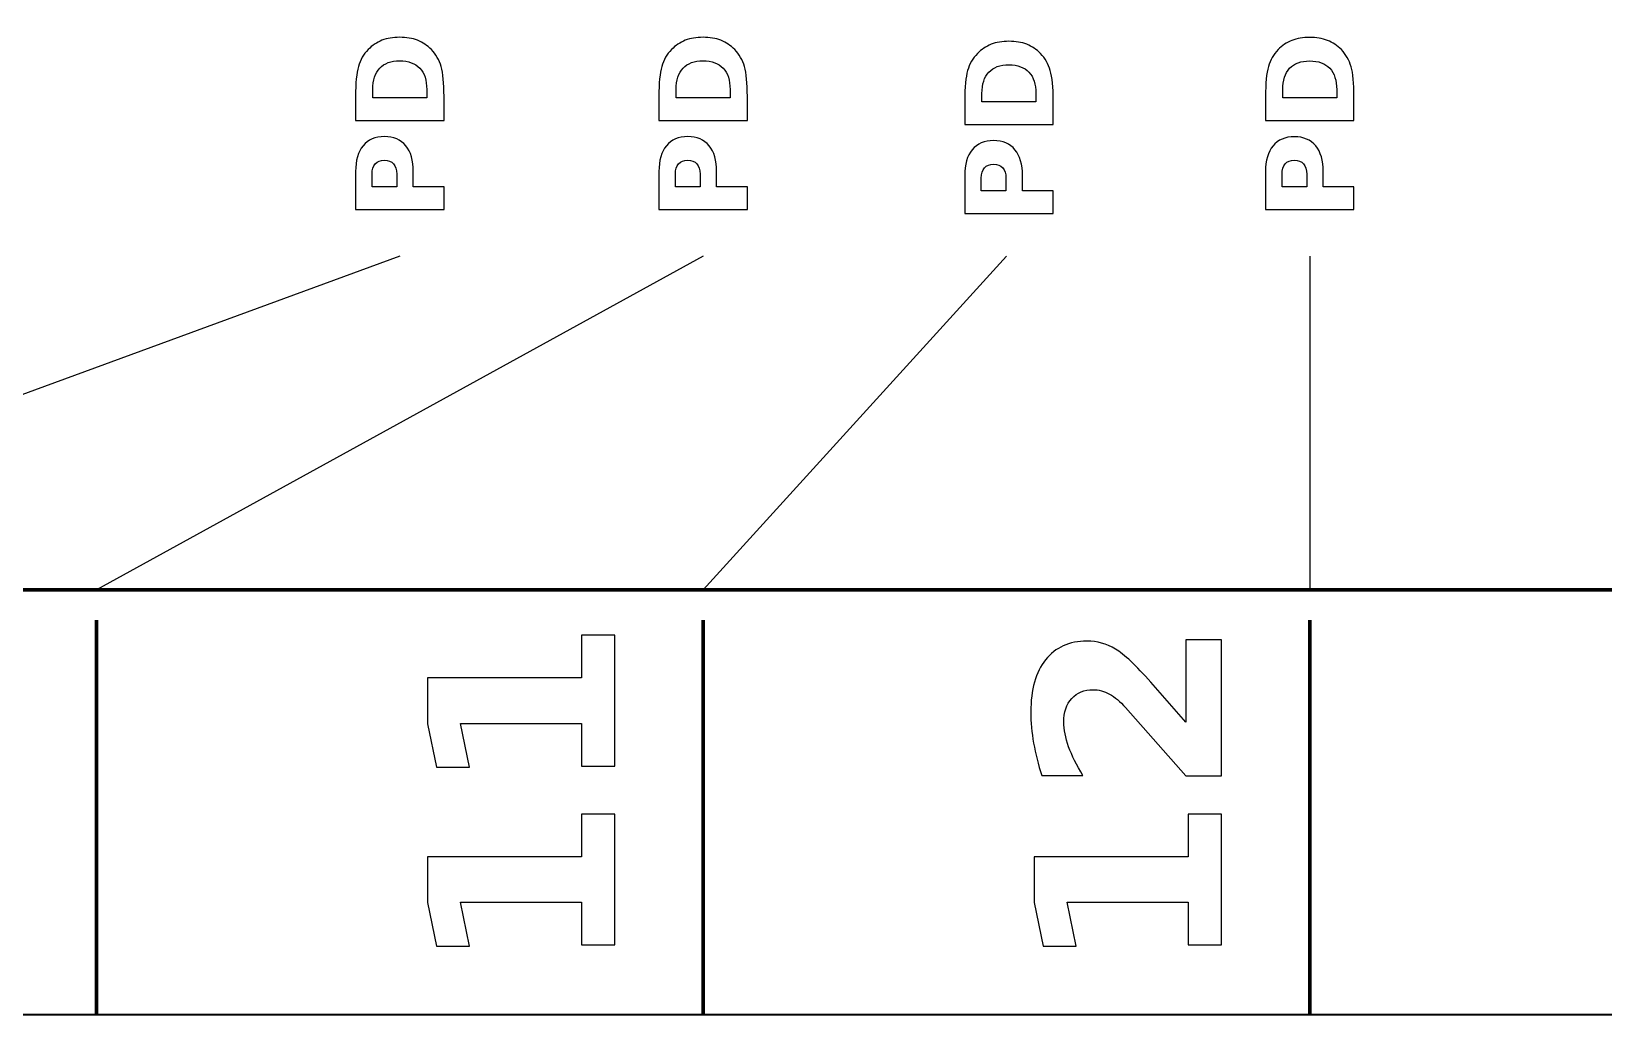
# Model space of a CAD drawing. Header units: centimetres. Extents: x -16.5 to -4.5, y -20.9 to -8.8.
# Drawn here: x -13.107 to -10.516, y -20.85 to -19.23 of the extents above; entities that cross this region are included whole.
import ezdxf

# ---------------------------------------------------------------- set-up
doc = ezdxf.new("R2010")
doc.units = ezdxf.units.CM
doc.header["$MEASUREMENT"] = 0
doc.layers.add('Layer 1', color=7, linetype='Continuous')

msp = doc.modelspace()

# ---------------------------------------------------------------- linework, layer by layer
at = {"layer": 'Layer 1', "color": 7, "lineweight": 35}
msp.add_open_spline([(-16.5, -8.85), (-16.5, -8.85), (-4.5, -8.85), (-4.5, -8.85), (-4.5, -8.85), (-4.5, -8.85), (-4.5, -20.85), (-4.5, -20.85), (-4.5, -20.85), (-4.5, -20.85), (-16.5, -20.85), (-16.5, -20.85), (-16.5, -20.85), (-16.5, -20.85), (-16.5, -8.85), (-16.5, -8.85)], degree=3, knots=[0, 0, 0, 0, 0.25, 0.25, 0.25, 0.25, 0.5, 0.5, 0.5, 0.5, 0.75, 0.75, 0.75, 0.75, 1, 1, 1, 1], dxfattribs=at)
at = {"layer": 'Layer 1', "color": 250, "lineweight": 100}
msp.add_open_spline([(-15.8, -9.55), (-15.8, -9.55), (-5.2, -9.55), (-5.2, -9.55), (-5.2, -9.55), (-5.2, -9.55), (-5.2, -20.15), (-5.2, -20.15), (-5.2, -20.15), (-5.2, -20.15), (-15.8, -20.15), (-15.8, -20.15), (-15.8, -20.15), (-15.8, -20.15), (-15.8, -9.55), (-15.8, -9.55)], degree=3, knots=[0, 0, 0, 0, 0.25, 0.25, 0.25, 0.25, 0.5, 0.5, 0.5, 0.5, 0.75, 0.75, 0.75, 0.75, 1, 1, 1, 1], dxfattribs=at)
at = {"layer": 'Layer 1', "color": 250}
for points, knots in [([(-12.5729, -19.37673), (-12.5729, -19.37673), (-12.5729, -19.33707), (-12.5729, -19.33707), (-12.5729, -19.33707), (-12.5729, -19.31493), (-12.57133, -19.29847), (-12.56817, -19.28763), (-12.56817, -19.28763), (-12.565, -19.2768), (-12.55967, -19.2675), (-12.5521, -19.25973), (-12.5521, -19.25973), (-12.54553, -19.2529), (-12.53793, -19.24783), (-12.52933, -19.2445), (-12.52933, -19.2445), (-12.52077, -19.2412), (-12.51103, -19.23953), (-12.50013, -19.23953), (-12.50013, -19.23953), (-12.48913, -19.23953), (-12.47933, -19.2412), (-12.4707, -19.2445), (-12.4707, -19.2445), (-12.46207, -19.24783), (-12.45447, -19.2529), (-12.4479, -19.25973), (-12.4479, -19.25973), (-12.44033, -19.26757), (-12.435, -19.27693), (-12.43183, -19.28787), (-12.43183, -19.28787), (-12.42867, -19.2988), (-12.4271, -19.3152), (-12.4271, -19.33707), (-12.4271, -19.33707), (-12.4271, -19.33707), (-12.4271, -19.37673), (-12.4271, -19.37673), (-12.4271, -19.37673), (-12.4271, -19.37673), (-12.5729, -19.37673), (-12.5729, -19.37673)], [0, 0, 0, 0, 0.0909091, 0.0909091, 0.0909091, 0.0909091, 0.1818182, 0.1818182, 0.1818182, 0.1818182, 0.2727273, 0.2727273, 0.2727273, 0.2727273, 0.3636364, 0.3636364, 0.3636364, 0.3636364, 0.4545455, 0.4545455, 0.4545455, 0.4545455, 0.5454545, 0.5454545, 0.5454545, 0.5454545, 0.6363636, 0.6363636, 0.6363636, 0.6363636, 0.7272727, 0.7272727, 0.7272727, 0.7272727, 0.8181818, 0.8181818, 0.8181818, 0.8181818, 0.9090909, 0.9090909, 0.9090909, 0.9090909, 1, 1, 1, 1]), ([(-12.0729, -19.37673), (-12.0729, -19.37673), (-12.0729, -19.33707), (-12.0729, -19.33707), (-12.0729, -19.33707), (-12.0729, -19.31493), (-12.07133, -19.29847), (-12.06817, -19.28763), (-12.06817, -19.28763), (-12.065, -19.2768), (-12.05967, -19.2675), (-12.0521, -19.25973), (-12.0521, -19.25973), (-12.04553, -19.2529), (-12.03793, -19.24783), (-12.02933, -19.2445), (-12.02933, -19.2445), (-12.02077, -19.2412), (-12.01103, -19.23953), (-12.00013, -19.23953), (-12.00013, -19.23953), (-11.98913, -19.23953), (-11.97933, -19.2412), (-11.9707, -19.2445), (-11.9707, -19.2445), (-11.96207, -19.24783), (-11.95447, -19.2529), (-11.9479, -19.25973), (-11.9479, -19.25973), (-11.94033, -19.26757), (-11.935, -19.27693), (-11.93183, -19.28787), (-11.93183, -19.28787), (-11.92867, -19.2988), (-11.9271, -19.3152), (-11.9271, -19.33707), (-11.9271, -19.33707), (-11.9271, -19.33707), (-11.9271, -19.37673), (-11.9271, -19.37673), (-11.9271, -19.37673), (-11.9271, -19.37673), (-12.0729, -19.37673), (-12.0729, -19.37673)], [0, 0, 0, 0, 0.0909091, 0.0909091, 0.0909091, 0.0909091, 0.1818182, 0.1818182, 0.1818182, 0.1818182, 0.2727273, 0.2727273, 0.2727273, 0.2727273, 0.3636364, 0.3636364, 0.3636364, 0.3636364, 0.4545455, 0.4545455, 0.4545455, 0.4545455, 0.5454545, 0.5454545, 0.5454545, 0.5454545, 0.6363636, 0.6363636, 0.6363636, 0.6363636, 0.7272727, 0.7272727, 0.7272727, 0.7272727, 0.8181818, 0.8181818, 0.8181818, 0.8181818, 0.9090909, 0.9090909, 0.9090909, 0.9090909, 1, 1, 1, 1]), ([(-11.56878, -19.38333), (-11.56878, -19.38333), (-11.56878, -19.34367), (-11.56878, -19.34367), (-11.56878, -19.34367), (-11.56878, -19.32153), (-11.56721, -19.30507), (-11.56405, -19.29423), (-11.56405, -19.29423), (-11.56088, -19.2834), (-11.55555, -19.2741), (-11.54798, -19.26633), (-11.54798, -19.26633), (-11.54141, -19.2595), (-11.53381, -19.25443), (-11.52521, -19.2511), (-11.52521, -19.2511), (-11.51665, -19.2478), (-11.50691, -19.24613), (-11.49601, -19.24613), (-11.49601, -19.24613), (-11.48501, -19.24613), (-11.47521, -19.2478), (-11.46658, -19.2511), (-11.46658, -19.2511), (-11.45795, -19.25443), (-11.45035, -19.2595), (-11.44378, -19.26633), (-11.44378, -19.26633), (-11.43621, -19.27417), (-11.43088, -19.28353), (-11.42771, -19.29447), (-11.42771, -19.29447), (-11.42455, -19.3054), (-11.42298, -19.3218), (-11.42298, -19.34367), (-11.42298, -19.34367), (-11.42298, -19.34367), (-11.42298, -19.38333), (-11.42298, -19.38333), (-11.42298, -19.38333), (-11.42298, -19.38333), (-11.56878, -19.38333), (-11.56878, -19.38333)], [0, 0, 0, 0, 0.0909091, 0.0909091, 0.0909091, 0.0909091, 0.1818182, 0.1818182, 0.1818182, 0.1818182, 0.2727273, 0.2727273, 0.2727273, 0.2727273, 0.3636364, 0.3636364, 0.3636364, 0.3636364, 0.4545455, 0.4545455, 0.4545455, 0.4545455, 0.5454545, 0.5454545, 0.5454545, 0.5454545, 0.6363636, 0.6363636, 0.6363636, 0.6363636, 0.7272727, 0.7272727, 0.7272727, 0.7272727, 0.8181818, 0.8181818, 0.8181818, 0.8181818, 0.9090909, 0.9090909, 0.9090909, 0.9090909, 1, 1, 1, 1]), ([(-11.073, -19.37691), (-11.073, -19.37691), (-11.073, -19.33725), (-11.073, -19.33725), (-11.073, -19.33725), (-11.073, -19.31511), (-11.07143, -19.29865), (-11.06827, -19.28781), (-11.06827, -19.28781), (-11.0651, -19.27698), (-11.05977, -19.26768), (-11.0522, -19.25991), (-11.0522, -19.25991), (-11.04563, -19.25308), (-11.03803, -19.24801), (-11.02943, -19.24468), (-11.02943, -19.24468), (-11.02087, -19.24138), (-11.01113, -19.23971), (-11.00023, -19.23971), (-11.00023, -19.23971), (-10.98923, -19.23971), (-10.97943, -19.24138), (-10.9708, -19.24468), (-10.9708, -19.24468), (-10.96217, -19.24801), (-10.95457, -19.25308), (-10.948, -19.25991), (-10.948, -19.25991), (-10.94043, -19.26775), (-10.9351, -19.27711), (-10.93193, -19.28805), (-10.93193, -19.28805), (-10.92877, -19.29898), (-10.9272, -19.31538), (-10.9272, -19.33725), (-10.9272, -19.33725), (-10.9272, -19.33725), (-10.9272, -19.37691), (-10.9272, -19.37691), (-10.9272, -19.37691), (-10.9272, -19.37691), (-11.073, -19.37691), (-11.073, -19.37691)], [0, 0, 0, 0, 0.0909091, 0.0909091, 0.0909091, 0.0909091, 0.1818182, 0.1818182, 0.1818182, 0.1818182, 0.2727273, 0.2727273, 0.2727273, 0.2727273, 0.3636364, 0.3636364, 0.3636364, 0.3636364, 0.4545455, 0.4545455, 0.4545455, 0.4545455, 0.5454545, 0.5454545, 0.5454545, 0.5454545, 0.6363636, 0.6363636, 0.6363636, 0.6363636, 0.7272727, 0.7272727, 0.7272727, 0.7272727, 0.8181818, 0.8181818, 0.8181818, 0.8181818, 0.9090909, 0.9090909, 0.9090909, 0.9090909, 1, 1, 1, 1]), ([(-12.54447, -19.33913), (-12.54447, -19.33913), (-12.45553, -19.33913), (-12.45553, -19.33913), (-12.45553, -19.33913), (-12.45553, -19.33913), (-12.45553, -19.32567), (-12.45553, -19.32567), (-12.45553, -19.32567), (-12.45553, -19.3103), (-12.45933, -19.29857), (-12.46697, -19.29047), (-12.46697, -19.29047), (-12.47457, -19.28237), (-12.48563, -19.2783), (-12.50013, -19.2783), (-12.50013, -19.2783), (-12.5146, -19.2783), (-12.5256, -19.28233), (-12.53313, -19.2904), (-12.53313, -19.2904), (-12.5407, -19.29847), (-12.54447, -19.31023), (-12.54447, -19.32567), (-12.54447, -19.32567), (-12.54447, -19.32567), (-12.54447, -19.33913), (-12.54447, -19.33913)], [0, 0, 0, 0, 0.1428571, 0.1428571, 0.1428571, 0.1428571, 0.2857143, 0.2857143, 0.2857143, 0.2857143, 0.4285714, 0.4285714, 0.4285714, 0.4285714, 0.5714286, 0.5714286, 0.5714286, 0.5714286, 0.7142857, 0.7142857, 0.7142857, 0.7142857, 0.8571429, 0.8571429, 0.8571429, 0.8571429, 1, 1, 1, 1]), ([(-12.04447, -19.33913), (-12.04447, -19.33913), (-11.95553, -19.33913), (-11.95553, -19.33913), (-11.95553, -19.33913), (-11.95553, -19.33913), (-11.95553, -19.32567), (-11.95553, -19.32567), (-11.95553, -19.32567), (-11.95553, -19.3103), (-11.95933, -19.29857), (-11.96697, -19.29047), (-11.96697, -19.29047), (-11.97457, -19.28237), (-11.98563, -19.2783), (-12.00013, -19.2783), (-12.00013, -19.2783), (-12.0146, -19.2783), (-12.0256, -19.28233), (-12.03313, -19.2904), (-12.03313, -19.2904), (-12.0407, -19.29847), (-12.04447, -19.31023), (-12.04447, -19.32567), (-12.04447, -19.32567), (-12.04447, -19.32567), (-12.04447, -19.33913), (-12.04447, -19.33913)], [0, 0, 0, 0, 0.1428571, 0.1428571, 0.1428571, 0.1428571, 0.2857143, 0.2857143, 0.2857143, 0.2857143, 0.4285714, 0.4285714, 0.4285714, 0.4285714, 0.5714286, 0.5714286, 0.5714286, 0.5714286, 0.7142857, 0.7142857, 0.7142857, 0.7142857, 0.8571429, 0.8571429, 0.8571429, 0.8571429, 1, 1, 1, 1]), ([(-11.04457, -19.33931), (-11.04457, -19.33931), (-10.95563, -19.33931), (-10.95563, -19.33931), (-10.95563, -19.33931), (-10.95563, -19.33931), (-10.95563, -19.32585), (-10.95563, -19.32585), (-10.95563, -19.32585), (-10.95563, -19.31048), (-10.95943, -19.29875), (-10.96707, -19.29065), (-10.96707, -19.29065), (-10.97467, -19.28255), (-10.98573, -19.27848), (-11.00023, -19.27848), (-11.00023, -19.27848), (-11.0147, -19.27848), (-11.0257, -19.28251), (-11.03323, -19.29058), (-11.03323, -19.29058), (-11.0408, -19.29865), (-11.04457, -19.31041), (-11.04457, -19.32585), (-11.04457, -19.32585), (-11.04457, -19.32585), (-11.04457, -19.33931), (-11.04457, -19.33931)], [0, 0, 0, 0, 0.1428571, 0.1428571, 0.1428571, 0.1428571, 0.2857143, 0.2857143, 0.2857143, 0.2857143, 0.4285714, 0.4285714, 0.4285714, 0.4285714, 0.5714286, 0.5714286, 0.5714286, 0.5714286, 0.7142857, 0.7142857, 0.7142857, 0.7142857, 0.8571429, 0.8571429, 0.8571429, 0.8571429, 1, 1, 1, 1]), ([(-11.54035, -19.34573), (-11.54035, -19.34573), (-11.45141, -19.34573), (-11.45141, -19.34573), (-11.45141, -19.34573), (-11.45141, -19.34573), (-11.45141, -19.33227), (-11.45141, -19.33227), (-11.45141, -19.33227), (-11.45141, -19.3169), (-11.45521, -19.30517), (-11.46285, -19.29707), (-11.46285, -19.29707), (-11.47045, -19.28897), (-11.48151, -19.2849), (-11.49601, -19.2849), (-11.49601, -19.2849), (-11.51048, -19.2849), (-11.52148, -19.28893), (-11.52901, -19.297), (-11.52901, -19.297), (-11.53658, -19.30507), (-11.54035, -19.31683), (-11.54035, -19.33227), (-11.54035, -19.33227), (-11.54035, -19.33227), (-11.54035, -19.34573), (-11.54035, -19.34573)], [0, 0, 0, 0, 0.1428571, 0.1428571, 0.1428571, 0.1428571, 0.2857143, 0.2857143, 0.2857143, 0.2857143, 0.4285714, 0.4285714, 0.4285714, 0.4285714, 0.5714286, 0.5714286, 0.5714286, 0.5714286, 0.7142857, 0.7142857, 0.7142857, 0.7142857, 0.8571429, 0.8571429, 0.8571429, 0.8571429, 1, 1, 1, 1]), ([(-12.5729, -19.5233), (-12.5729, -19.5233), (-12.5729, -19.4609), (-12.5729, -19.4609), (-12.5729, -19.4609), (-12.5729, -19.44234), (-12.56877, -19.4281), (-12.56053, -19.41817), (-12.56053, -19.41817), (-12.5523, -19.40824), (-12.54057, -19.40327), (-12.52533, -19.40327), (-12.52533, -19.40327), (-12.51007, -19.40327), (-12.4983, -19.40824), (-12.49007, -19.41817), (-12.49007, -19.41817), (-12.48183, -19.4281), (-12.4777, -19.44234), (-12.4777, -19.4609), (-12.4777, -19.4609), (-12.4777, -19.4609), (-12.4777, -19.4857), (-12.4777, -19.4857), (-12.4777, -19.4857), (-12.4777, -19.4857), (-12.4271, -19.4857), (-12.4271, -19.4857), (-12.4271, -19.4857), (-12.4271, -19.4857), (-12.4271, -19.5233), (-12.4271, -19.5233), (-12.4271, -19.5233), (-12.4271, -19.5233), (-12.5729, -19.5233), (-12.5729, -19.5233)], [0, 0, 0, 0, 0.1111111, 0.1111111, 0.1111111, 0.1111111, 0.2222222, 0.2222222, 0.2222222, 0.2222222, 0.3333333, 0.3333333, 0.3333333, 0.3333333, 0.4444444, 0.4444444, 0.4444444, 0.4444444, 0.5555556, 0.5555556, 0.5555556, 0.5555556, 0.6666667, 0.6666667, 0.6666667, 0.6666667, 0.7777778, 0.7777778, 0.7777778, 0.7777778, 0.8888889, 0.8888889, 0.8888889, 0.8888889, 1, 1, 1, 1]), ([(-12.0729, -19.5233), (-12.0729, -19.5233), (-12.0729, -19.4609), (-12.0729, -19.4609), (-12.0729, -19.4609), (-12.0729, -19.44234), (-12.06877, -19.4281), (-12.06053, -19.41817), (-12.06053, -19.41817), (-12.0523, -19.40824), (-12.04057, -19.40327), (-12.02533, -19.40327), (-12.02533, -19.40327), (-12.01007, -19.40327), (-11.9983, -19.40824), (-11.99007, -19.41817), (-11.99007, -19.41817), (-11.98183, -19.4281), (-11.9777, -19.44234), (-11.9777, -19.4609), (-11.9777, -19.4609), (-11.9777, -19.4609), (-11.9777, -19.4857), (-11.9777, -19.4857), (-11.9777, -19.4857), (-11.9777, -19.4857), (-11.9271, -19.4857), (-11.9271, -19.4857), (-11.9271, -19.4857), (-11.9271, -19.4857), (-11.9271, -19.5233), (-11.9271, -19.5233), (-11.9271, -19.5233), (-11.9271, -19.5233), (-12.0729, -19.5233), (-12.0729, -19.5233)], [0, 0, 0, 0, 0.1111111, 0.1111111, 0.1111111, 0.1111111, 0.2222222, 0.2222222, 0.2222222, 0.2222222, 0.3333333, 0.3333333, 0.3333333, 0.3333333, 0.4444444, 0.4444444, 0.4444444, 0.4444444, 0.5555556, 0.5555556, 0.5555556, 0.5555556, 0.6666667, 0.6666667, 0.6666667, 0.6666667, 0.7777778, 0.7777778, 0.7777778, 0.7777778, 0.8888889, 0.8888889, 0.8888889, 0.8888889, 1, 1, 1, 1]), ([(-11.073, -19.52348), (-11.073, -19.52348), (-11.073, -19.46108), (-11.073, -19.46108), (-11.073, -19.46108), (-11.073, -19.44252), (-11.06887, -19.42828), (-11.06063, -19.41835), (-11.06063, -19.41835), (-11.0524, -19.40842), (-11.04067, -19.40345), (-11.02543, -19.40345), (-11.02543, -19.40345), (-11.01017, -19.40345), (-10.9984, -19.40842), (-10.99017, -19.41835), (-10.99017, -19.41835), (-10.98193, -19.42828), (-10.9778, -19.44252), (-10.9778, -19.46108), (-10.9778, -19.46108), (-10.9778, -19.46108), (-10.9778, -19.48588), (-10.9778, -19.48588), (-10.9778, -19.48588), (-10.9778, -19.48588), (-10.9272, -19.48588), (-10.9272, -19.48588), (-10.9272, -19.48588), (-10.9272, -19.48588), (-10.9272, -19.52348), (-10.9272, -19.52348), (-10.9272, -19.52348), (-10.9272, -19.52348), (-11.073, -19.52348), (-11.073, -19.52348)], [0, 0, 0, 0, 0.1111111, 0.1111111, 0.1111111, 0.1111111, 0.2222222, 0.2222222, 0.2222222, 0.2222222, 0.3333333, 0.3333333, 0.3333333, 0.3333333, 0.4444444, 0.4444444, 0.4444444, 0.4444444, 0.5555556, 0.5555556, 0.5555556, 0.5555556, 0.6666667, 0.6666667, 0.6666667, 0.6666667, 0.7777778, 0.7777778, 0.7777778, 0.7777778, 0.8888889, 0.8888889, 0.8888889, 0.8888889, 1, 1, 1, 1]), ([(-11.56878, -19.5299), (-11.56878, -19.5299), (-11.56878, -19.4675), (-11.56878, -19.4675), (-11.56878, -19.4675), (-11.56878, -19.44894), (-11.56465, -19.4347), (-11.55641, -19.42477), (-11.55641, -19.42477), (-11.54818, -19.41484), (-11.53645, -19.40987), (-11.52121, -19.40987), (-11.52121, -19.40987), (-11.50595, -19.40987), (-11.49418, -19.41484), (-11.48595, -19.42477), (-11.48595, -19.42477), (-11.47771, -19.4347), (-11.47358, -19.44894), (-11.47358, -19.4675), (-11.47358, -19.4675), (-11.47358, -19.4675), (-11.47358, -19.4923), (-11.47358, -19.4923), (-11.47358, -19.4923), (-11.47358, -19.4923), (-11.42298, -19.4923), (-11.42298, -19.4923), (-11.42298, -19.4923), (-11.42298, -19.4923), (-11.42298, -19.5299), (-11.42298, -19.5299), (-11.42298, -19.5299), (-11.42298, -19.5299), (-11.56878, -19.5299), (-11.56878, -19.5299)], [0, 0, 0, 0, 0.1111111, 0.1111111, 0.1111111, 0.1111111, 0.2222222, 0.2222222, 0.2222222, 0.2222222, 0.3333333, 0.3333333, 0.3333333, 0.3333333, 0.4444444, 0.4444444, 0.4444444, 0.4444444, 0.5555556, 0.5555556, 0.5555556, 0.5555556, 0.6666667, 0.6666667, 0.6666667, 0.6666667, 0.7777778, 0.7777778, 0.7777778, 0.7777778, 0.8888889, 0.8888889, 0.8888889, 0.8888889, 1, 1, 1, 1]), ([(-12.54567, -19.4857), (-12.54567, -19.4857), (-12.50493, -19.4857), (-12.50493, -19.4857), (-12.50493, -19.4857), (-12.50493, -19.4857), (-12.50493, -19.4649), (-12.50493, -19.4649), (-12.50493, -19.4649), (-12.50493, -19.4576), (-12.5067, -19.45197), (-12.51027, -19.448), (-12.51027, -19.448), (-12.5138, -19.44404), (-12.51883, -19.44204), (-12.52533, -19.44204), (-12.52533, -19.44204), (-12.53187, -19.44204), (-12.53687, -19.44404), (-12.5404, -19.448), (-12.5404, -19.448), (-12.5439, -19.45197), (-12.54567, -19.4576), (-12.54567, -19.4649), (-12.54567, -19.4649), (-12.54567, -19.4649), (-12.54567, -19.4857), (-12.54567, -19.4857)], [0, 0, 0, 0, 0.1428571, 0.1428571, 0.1428571, 0.1428571, 0.2857143, 0.2857143, 0.2857143, 0.2857143, 0.4285714, 0.4285714, 0.4285714, 0.4285714, 0.5714286, 0.5714286, 0.5714286, 0.5714286, 0.7142857, 0.7142857, 0.7142857, 0.7142857, 0.8571429, 0.8571429, 0.8571429, 0.8571429, 1, 1, 1, 1]), ([(-12.04567, -19.4857), (-12.04567, -19.4857), (-12.00493, -19.4857), (-12.00493, -19.4857), (-12.00493, -19.4857), (-12.00493, -19.4857), (-12.00493, -19.4649), (-12.00493, -19.4649), (-12.00493, -19.4649), (-12.00493, -19.4576), (-12.0067, -19.45197), (-12.01027, -19.448), (-12.01027, -19.448), (-12.0138, -19.44404), (-12.01883, -19.44204), (-12.02533, -19.44204), (-12.02533, -19.44204), (-12.03187, -19.44204), (-12.03687, -19.44404), (-12.0404, -19.448), (-12.0404, -19.448), (-12.0439, -19.45197), (-12.04567, -19.4576), (-12.04567, -19.4649), (-12.04567, -19.4649), (-12.04567, -19.4649), (-12.04567, -19.4857), (-12.04567, -19.4857)], [0, 0, 0, 0, 0.1428571, 0.1428571, 0.1428571, 0.1428571, 0.2857143, 0.2857143, 0.2857143, 0.2857143, 0.4285714, 0.4285714, 0.4285714, 0.4285714, 0.5714286, 0.5714286, 0.5714286, 0.5714286, 0.7142857, 0.7142857, 0.7142857, 0.7142857, 0.8571429, 0.8571429, 0.8571429, 0.8571429, 1, 1, 1, 1]), ([(-11.54155, -19.4923), (-11.54155, -19.4923), (-11.50081, -19.4923), (-11.50081, -19.4923), (-11.50081, -19.4923), (-11.50081, -19.4923), (-11.50081, -19.4715), (-11.50081, -19.4715), (-11.50081, -19.4715), (-11.50081, -19.4642), (-11.50258, -19.45857), (-11.50615, -19.4546), (-11.50615, -19.4546), (-11.50968, -19.45064), (-11.51471, -19.44864), (-11.52121, -19.44864), (-11.52121, -19.44864), (-11.52775, -19.44864), (-11.53275, -19.45064), (-11.53628, -19.4546), (-11.53628, -19.4546), (-11.53978, -19.45857), (-11.54155, -19.4642), (-11.54155, -19.4715), (-11.54155, -19.4715), (-11.54155, -19.4715), (-11.54155, -19.4923), (-11.54155, -19.4923)], [0, 0, 0, 0, 0.1428571, 0.1428571, 0.1428571, 0.1428571, 0.2857143, 0.2857143, 0.2857143, 0.2857143, 0.4285714, 0.4285714, 0.4285714, 0.4285714, 0.5714286, 0.5714286, 0.5714286, 0.5714286, 0.7142857, 0.7142857, 0.7142857, 0.7142857, 0.8571429, 0.8571429, 0.8571429, 0.8571429, 1, 1, 1, 1]), ([(-11.04577, -19.48588), (-11.04577, -19.48588), (-11.00503, -19.48588), (-11.00503, -19.48588), (-11.00503, -19.48588), (-11.00503, -19.48588), (-11.00503, -19.46508), (-11.00503, -19.46508), (-11.00503, -19.46508), (-11.00503, -19.45778), (-11.0068, -19.45215), (-11.01037, -19.44818), (-11.01037, -19.44818), (-11.0139, -19.44422), (-11.01893, -19.44222), (-11.02543, -19.44222), (-11.02543, -19.44222), (-11.03197, -19.44222), (-11.03697, -19.44422), (-11.0405, -19.44818), (-11.0405, -19.44818), (-11.044, -19.45215), (-11.04577, -19.45778), (-11.04577, -19.46508), (-11.04577, -19.46508), (-11.04577, -19.46508), (-11.04577, -19.48588), (-11.04577, -19.48588)], [0, 0, 0, 0, 0.1428571, 0.1428571, 0.1428571, 0.1428571, 0.2857143, 0.2857143, 0.2857143, 0.2857143, 0.4285714, 0.4285714, 0.4285714, 0.4285714, 0.5714286, 0.5714286, 0.5714286, 0.5714286, 0.7142857, 0.7142857, 0.7142857, 0.7142857, 0.8571429, 0.8571429, 0.8571429, 0.8571429, 1, 1, 1, 1]), ([(-12.20065, -20.44076), (-12.20065, -20.44076), (-12.20065, -20.37049), (-12.20065, -20.37049), (-12.20065, -20.37049), (-12.20065, -20.37049), (-12.40011, -20.37049), (-12.40011, -20.37049), (-12.40011, -20.37049), (-12.40011, -20.37049), (-12.38522, -20.44259), (-12.38522, -20.44259), (-12.38522, -20.44259), (-12.38522, -20.44259), (-12.43941, -20.44259), (-12.43941, -20.44259), (-12.43941, -20.44259), (-12.43941, -20.44259), (-12.4543, -20.37091), (-12.4543, -20.37091), (-12.4543, -20.37091), (-12.4543, -20.37091), (-12.4543, -20.29528), (-12.4543, -20.29528), (-12.4543, -20.29528), (-12.4543, -20.29528), (-12.20065, -20.29528), (-12.20065, -20.29528), (-12.20065, -20.29528), (-12.20065, -20.29528), (-12.20065, -20.225), (-12.20065, -20.225), (-12.20065, -20.225), (-12.20065, -20.225), (-12.14569, -20.225), (-12.14569, -20.225), (-12.14569, -20.225), (-12.14569, -20.225), (-12.14569, -20.44076), (-12.14569, -20.44076), (-12.14569, -20.44076), (-12.14569, -20.44076), (-12.20065, -20.44076), (-12.20065, -20.44076)], [0, 0, 0, 0, 0.0909091, 0.0909091, 0.0909091, 0.0909091, 0.1818182, 0.1818182, 0.1818182, 0.1818182, 0.2727273, 0.2727273, 0.2727273, 0.2727273, 0.3636364, 0.3636364, 0.3636364, 0.3636364, 0.4545455, 0.4545455, 0.4545455, 0.4545455, 0.5454545, 0.5454545, 0.5454545, 0.5454545, 0.6363636, 0.6363636, 0.6363636, 0.6363636, 0.7272727, 0.7272727, 0.7272727, 0.7272727, 0.8181818, 0.8181818, 0.8181818, 0.8181818, 0.9090909, 0.9090909, 0.9090909, 0.9090909, 1, 1, 1, 1]), ([(-11.20418, -20.36837), (-11.20418, -20.36837), (-11.20418, -20.23255), (-11.20418, -20.23255), (-11.20418, -20.23255), (-11.20418, -20.23255), (-11.14569, -20.23255), (-11.14569, -20.23255), (-11.14569, -20.23255), (-11.14569, -20.23255), (-11.14569, -20.45685), (-11.14569, -20.45685), (-11.14569, -20.45685), (-11.14569, -20.45685), (-11.20418, -20.45685), (-11.20418, -20.45685), (-11.20418, -20.45685), (-11.20418, -20.45685), (-11.30359, -20.34417), (-11.30359, -20.34417), (-11.30359, -20.34417), (-11.31269, -20.33408), (-11.32158, -20.32667), (-11.33026, -20.32187), (-11.33026, -20.32187), (-11.33894, -20.31701), (-11.34797, -20.31461), (-11.35736, -20.31461), (-11.35736, -20.31461), (-11.37182, -20.31461), (-11.38346, -20.31948), (-11.39228, -20.32921), (-11.39228, -20.32921), (-11.4011, -20.33888), (-11.40547, -20.35179), (-11.40547, -20.36795), (-11.40547, -20.36795), (-11.40547, -20.38036), (-11.40279, -20.39391), (-11.3975, -20.40866), (-11.3975, -20.40866), (-11.39221, -20.4234), (-11.38431, -20.43921), (-11.37386, -20.456), (-11.37386, -20.456), (-11.37386, -20.456), (-11.44167, -20.456), (-11.44167, -20.456), (-11.44167, -20.456), (-11.44759, -20.43808), (-11.45211, -20.42037), (-11.45521, -20.40287), (-11.45521, -20.40287), (-11.45832, -20.38537), (-11.45987, -20.36823), (-11.45987, -20.35137), (-11.45987, -20.35137), (-11.45987, -20.31447), (-11.45176, -20.28575), (-11.43546, -20.26529), (-11.43546, -20.26529), (-11.41923, -20.24483), (-11.39658, -20.2346), (-11.36744, -20.2346), (-11.36744, -20.2346), (-11.35065, -20.2346), (-11.33499, -20.23897), (-11.32045, -20.24765), (-11.32045, -20.24765), (-11.30592, -20.25633), (-11.28645, -20.2746), (-11.26204, -20.3024), (-11.26204, -20.3024), (-11.26204, -20.3024), (-11.20418, -20.36837), (-11.20418, -20.36837)], [0, 0, 0, 0, 0.0526316, 0.0526316, 0.0526316, 0.0526316, 0.1052632, 0.1052632, 0.1052632, 0.1052632, 0.1578947, 0.1578947, 0.1578947, 0.1578947, 0.2105263, 0.2105263, 0.2105263, 0.2105263, 0.2631579, 0.2631579, 0.2631579, 0.2631579, 0.3157895, 0.3157895, 0.3157895, 0.3157895, 0.3684211, 0.3684211, 0.3684211, 0.3684211, 0.4210526, 0.4210526, 0.4210526, 0.4210526, 0.4736842, 0.4736842, 0.4736842, 0.4736842, 0.5263158, 0.5263158, 0.5263158, 0.5263158, 0.5789474, 0.5789474, 0.5789474, 0.5789474, 0.6315789, 0.6315789, 0.6315789, 0.6315789, 0.6842105, 0.6842105, 0.6842105, 0.6842105, 0.7368421, 0.7368421, 0.7368421, 0.7368421, 0.7894737, 0.7894737, 0.7894737, 0.7894737, 0.8421053, 0.8421053, 0.8421053, 0.8421053, 0.8947368, 0.8947368, 0.8947368, 0.8947368, 0.9473684, 0.9473684, 0.9473684, 0.9473684, 1, 1, 1, 1]), ([(-12.20065, -20.73533), (-12.20065, -20.73533), (-12.20065, -20.66506), (-12.20065, -20.66506), (-12.20065, -20.66506), (-12.20065, -20.66506), (-12.40011, -20.66506), (-12.40011, -20.66506), (-12.40011, -20.66506), (-12.40011, -20.66506), (-12.38522, -20.73716), (-12.38522, -20.73716), (-12.38522, -20.73716), (-12.38522, -20.73716), (-12.43941, -20.73716), (-12.43941, -20.73716), (-12.43941, -20.73716), (-12.43941, -20.73716), (-12.4543, -20.66548), (-12.4543, -20.66548), (-12.4543, -20.66548), (-12.4543, -20.66548), (-12.4543, -20.58985), (-12.4543, -20.58985), (-12.4543, -20.58985), (-12.4543, -20.58985), (-12.20065, -20.58985), (-12.20065, -20.58985), (-12.20065, -20.58985), (-12.20065, -20.58985), (-12.20065, -20.51957), (-12.20065, -20.51957), (-12.20065, -20.51957), (-12.20065, -20.51957), (-12.14569, -20.51957), (-12.14569, -20.51957), (-12.14569, -20.51957), (-12.14569, -20.51957), (-12.14569, -20.73533), (-12.14569, -20.73533), (-12.14569, -20.73533), (-12.14569, -20.73533), (-12.20065, -20.73533), (-12.20065, -20.73533)], [0, 0, 0, 0, 0.0909091, 0.0909091, 0.0909091, 0.0909091, 0.1818182, 0.1818182, 0.1818182, 0.1818182, 0.2727273, 0.2727273, 0.2727273, 0.2727273, 0.3636364, 0.3636364, 0.3636364, 0.3636364, 0.4545455, 0.4545455, 0.4545455, 0.4545455, 0.5454545, 0.5454545, 0.5454545, 0.5454545, 0.6363636, 0.6363636, 0.6363636, 0.6363636, 0.7272727, 0.7272727, 0.7272727, 0.7272727, 0.8181818, 0.8181818, 0.8181818, 0.8181818, 0.9090909, 0.9090909, 0.9090909, 0.9090909, 1, 1, 1, 1]), ([(-11.20065, -20.73533), (-11.20065, -20.73533), (-11.20065, -20.66506), (-11.20065, -20.66506), (-11.20065, -20.66506), (-11.20065, -20.66506), (-11.40011, -20.66506), (-11.40011, -20.66506), (-11.40011, -20.66506), (-11.40011, -20.66506), (-11.38522, -20.73716), (-11.38522, -20.73716), (-11.38522, -20.73716), (-11.38522, -20.73716), (-11.43941, -20.73716), (-11.43941, -20.73716), (-11.43941, -20.73716), (-11.43941, -20.73716), (-11.4543, -20.66548), (-11.4543, -20.66548), (-11.4543, -20.66548), (-11.4543, -20.66548), (-11.4543, -20.58985), (-11.4543, -20.58985), (-11.4543, -20.58985), (-11.4543, -20.58985), (-11.20065, -20.58985), (-11.20065, -20.58985), (-11.20065, -20.58985), (-11.20065, -20.58985), (-11.20065, -20.51957), (-11.20065, -20.51957), (-11.20065, -20.51957), (-11.20065, -20.51957), (-11.14569, -20.51957), (-11.14569, -20.51957), (-11.14569, -20.51957), (-11.14569, -20.51957), (-11.14569, -20.73533), (-11.14569, -20.73533), (-11.14569, -20.73533), (-11.14569, -20.73533), (-11.20065, -20.73533), (-11.20065, -20.73533)], [0, 0, 0, 0, 0.0909091, 0.0909091, 0.0909091, 0.0909091, 0.1818182, 0.1818182, 0.1818182, 0.1818182, 0.2727273, 0.2727273, 0.2727273, 0.2727273, 0.3636364, 0.3636364, 0.3636364, 0.3636364, 0.4545455, 0.4545455, 0.4545455, 0.4545455, 0.5454545, 0.5454545, 0.5454545, 0.5454545, 0.6363636, 0.6363636, 0.6363636, 0.6363636, 0.7272727, 0.7272727, 0.7272727, 0.7272727, 0.8181818, 0.8181818, 0.8181818, 0.8181818, 0.9090909, 0.9090909, 0.9090909, 0.9090909, 1, 1, 1, 1])]:
    msp.add_open_spline(points, degree=3, knots=knots, dxfattribs=at)
at = {"layer": 'Layer 1', "color": 250, "lineweight": 25}
for points in [[(-12.49999, -19.59999), (-12.49999, -19.59999), (-14.00001, -20.15), (-14.00001, -20.15)], [(-11.99999, -19.59999), (-11.99999, -19.59999), (-13.00001, -20.15), (-13.00001, -20.15)], [(-11.49999, -19.59999), (-11.49999, -19.59999), (-12.00001, -20.15), (-12.00001, -20.15)], [(-10.99999, -19.59999), (-10.99999, -19.59999), (-11.00001, -20.15), (-11.00001, -20.15)]]:
    msp.add_open_spline(points, degree=3, dxfattribs=at)
at = {"layer": 'Layer 1', "color": 250, "lineweight": 106}
for points in [[(-13, -20.65), (-13, -20.65), (-13.00002, -20.20001), (-13.00002, -20.20001)], [(-13, -20.85), (-13, -20.85), (-13.00002, -20.20001), (-13.00002, -20.20001)], [(-12, -20.65), (-12, -20.65), (-12.00002, -20.20001), (-12.00002, -20.20001)], [(-12, -20.85), (-12, -20.85), (-12.00002, -20.20001), (-12.00002, -20.20001)], [(-11, -20.65), (-11, -20.65), (-11.00002, -20.20001), (-11.00002, -20.20001)], [(-11, -20.85), (-11, -20.85), (-11.00002, -20.20001), (-11.00002, -20.20001)]]:
    msp.add_open_spline(points, degree=3, dxfattribs=at)

doc.saveas('drawing.dxf')
